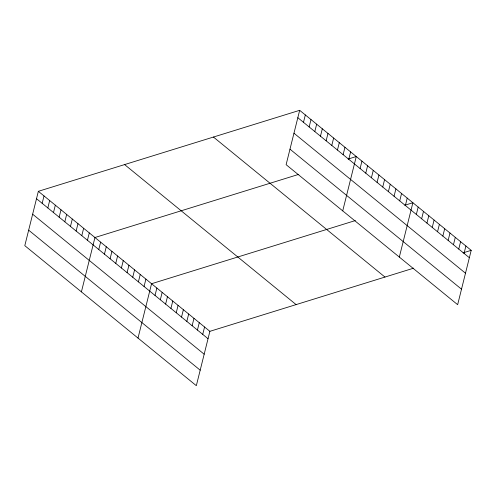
<?xml version="1.0" encoding="UTF-8"?>
<svg xmlns="http://www.w3.org/2000/svg" width="496" height="496" viewBox="0 0 496 496"><rect width="100%" height="100%" fill="white"/><g stroke="black" fill="none" stroke-linecap="round" stroke-linejoin="round"><path stroke-width="0.74" d="M299.671 110.317L286.118 164.672L457.647 304.687L471.2 250.337L299.671 110.317L38.353 191.313L24.8 245.663L196.329 385.683L209.882 331.328L413.707 268.156M42.172 203.323L44.014 195.932M47.833 207.942L49.674 200.551M53.487 212.561L55.335 205.17M59.148 217.18L60.996 209.796M64.809 221.805L66.656 214.415M70.469 226.424L72.317 219.034M76.13 231.043L77.977 223.659M81.79 235.668L83.632 228.278M87.451 240.287L89.292 232.897M81.406 291.871L94.953 237.516L298.784 174.344M98.772 249.525L100.614 242.141M104.433 254.15L106.274 246.76M110.093 258.769L111.935 251.379M115.754 263.388L117.595 255.998M121.415 268.007L123.256 260.623M127.075 272.633L128.917 265.242M132.736 277.252L134.577 269.861M138.396 281.871L140.238 274.48M144.057 286.49L145.898 279.105M138.012 338.074L151.559 283.724L355.39 220.553M155.019 295.442L156.86 288.052M160.32 299.77L162.161 292.38M165.621 304.098L167.468 296.707M170.928 308.425L172.769 301.035M176.229 312.753L178.07 305.362M181.53 317.08L183.371 309.69M186.831 321.408L188.672 314.018M192.132 325.736L193.973 318.345M197.433 330.063L199.274 322.673M202.734 334.391L204.575 327M303.49 122.326L305.331 114.942M309.151 126.951L310.992 119.561M314.811 131.57L316.653 124.18M320.472 136.189L322.313 128.799M326.132 140.808L327.974 133.424M331.793 145.433L333.634 138.043M337.454 150.052L339.295 142.662M343.114 154.671L344.956 147.281M348.775 159.29L350.616 151.906M342.724 210.874L356.277 156.525L348.167 159.036M360.096 168.535L361.937 161.144M365.757 173.154L367.598 165.763M371.417 177.773L373.259 170.388M377.078 182.398L378.919 175.007M382.738 187.017L384.58 179.626M388.399 191.636L390.24 184.252M394.06 196.255L395.901 188.871M399.72 200.88L401.562 193.49M405.375 205.499L407.222 198.109M399.33 257.083L412.883 202.734L404.773 205.245M416.342 214.446L418.184 207.061M421.643 218.773L423.485 211.389M426.944 223.101L428.786 215.717M432.245 227.428L434.087 220.044M437.546 231.762L439.388 224.372M442.847 236.09L444.689 228.699M448.148 240.417L449.99 233.027M453.449 244.745L455.297 237.355M458.757 249.073L460.598 241.682M464.058 253.4L465.899 246.01M463.09 252.848L471.2 250.337M297.829 117.707L469.359 257.728M293.967 133.207L465.496 273.222M289.986 149.172L461.516 289.193M213.435 137.045L384.964 277.066M124.589 164.585L296.118 304.606M38.353 191.313L209.882 331.328M36.512 198.698L208.035 338.718M32.643 214.198L204.172 354.218M28.663 230.163L200.192 370.183"/></g></svg>
